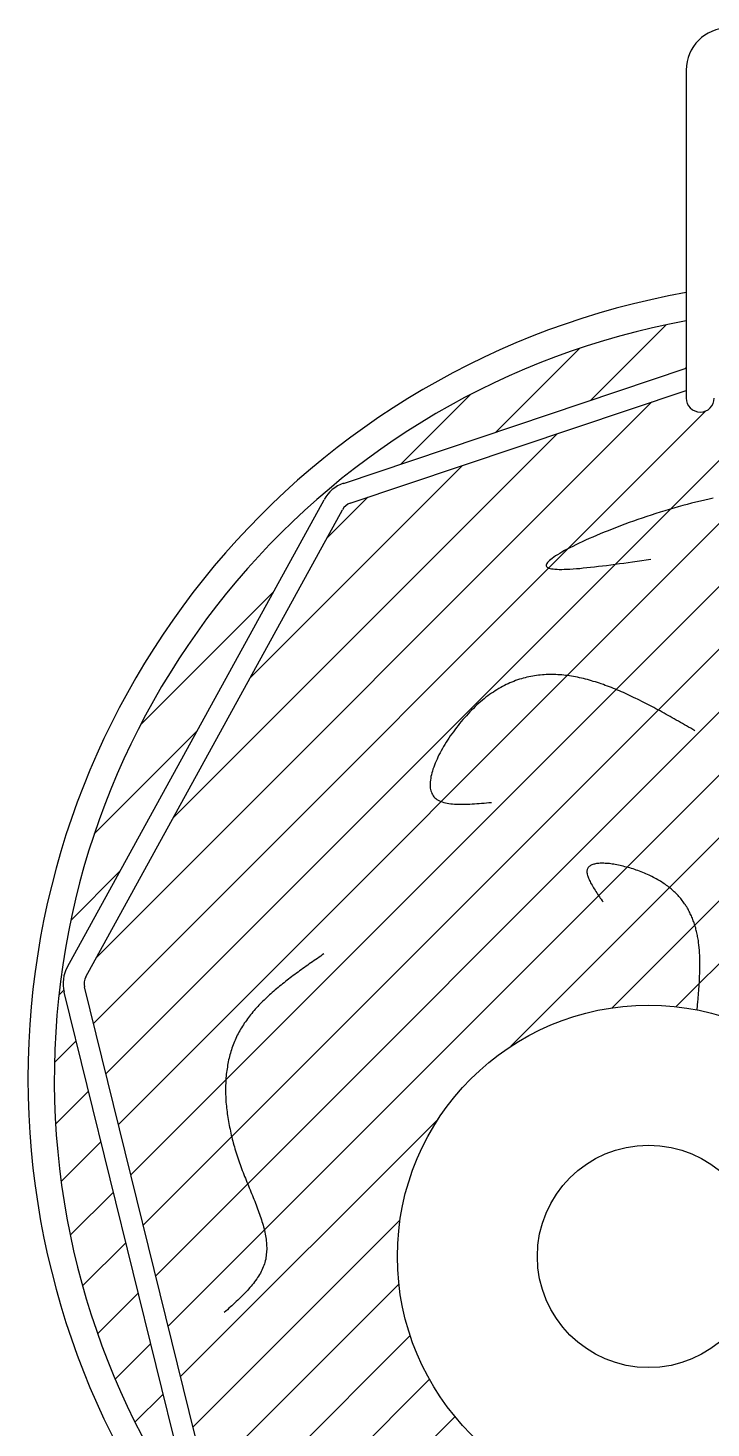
# Model space of a CAD drawing. Extents: x 443 to 1217, y -1921 to -677.
# Drawn here: x 938.66 to 948.16, y -1015.12 to -995.65 of the extents above; entities that cross this region are included whole.
import ezdxf

# ---------------------------------------------------------------- set-up
doc = ezdxf.new("R2010")
doc.units = 0
doc.header["$MEASUREMENT"] = 0
doc.layers.get('0').update_dxf_attribs({"linetype": 'CONTINUOUS'})
doc.layers.add('3', color=8, linetype='CONTINUOUS')
doc.layers.add('5', color=7, linetype='CONTINUOUS')

msp = doc.modelspace()

# ---------------------------------------------------------------- linework, layer by layer
at = {"color": 8, "linetype": 'Continuous'}
for p, q in [((946.486, -1000.831), (947.535, -999.782)), ((939.745, -1010.197), (949.973, -999.968)), ((939.918, -1010.898), (950.722, -1000.093)), ((945.17, -1001.273), (946.334, -1000.108)), ((940.091, -1011.6), (951.322, -1000.368)), ((947.803, -1000.389), (947.816, -1000.376)), ((943.853, -1001.715), (944.818, -1000.75)), ((939.612, -1008.58), (947.339, -1000.853)), ((940.437, -1013.003), (952.536, -1000.904)), ((939.572, -1009.495), (948.089, -1000.978)), ((940.264, -1012.301), (951.582, -1000.983)), ((940.61, -1013.705), (953.14, -1001.174)), ((940.679, -1006.638), (946.022, -1001.295)), ((945.379, -1009.809), (953.744, -1001.444)), ((941.747, -1004.696), (944.706, -1001.737)), ((942.814, -1002.754), (943.389, -1002.179)), ((940.224, -1005.344), (942.074, -1003.494)), ((939.582, -1006.86), (941.006, -1005.436)), ((946.788, -1009.276), (949.36, -1006.703)), ((939.256, -1008.062), (939.939, -1007.378)), ((947.678, -1009.26), (948.93, -1008.008)), ((939.09, -1009.102), (939.158, -1009.034)), ((939.029, -1010.038), (939.33, -1009.736)), ((939.045, -1010.896), (939.503, -1010.438)), ((940.783, -1014.406), (944.369, -1010.82)), ((939.122, -1011.694), (939.676, -1011.14)), ((939.249, -1012.441), (939.849, -1011.841)), ((940.956, -1015.108), (943.835, -1012.228)), ((939.42, -1013.145), (940.022, -1012.543)), ((941.129, -1015.809), (943.82, -1013.118)), ((939.63, -1013.81), (940.195, -1013.244)), ((939.873, -1014.441), (940.368, -1013.946)), ((941.429, -1016.383), (943.977, -1013.836)), ((941.956, -1016.732), (944.245, -1014.443)), ((940.149, -1015.04), (940.541, -1014.648)), ((942.482, -1017.08), (944.601, -1014.961))]:
    msp.add_line(p, q, dxfattribs=at)
at = {"layer": '3', "color": 3, "linetype": 'Continuous'}
for p, q in [((947.816, -996.238), (947.816, -1000.799)), ((943.05, -1001.985), (947.816, -1000.384)), ((943.143, -1002.262), (947.816, -1000.693)), ((939.209, -1008.707), (942.779, -1002.212)), ((939.465, -1008.848), (943.035, -1002.353)), ((940.937, -1016.254), (939.163, -1009.058)), ((941.221, -1016.184), (939.447, -1008.988))]:
    msp.add_line(p, q, dxfattribs=at)
at = {"layer": '3', "color": 3}
for p, q in [((947.704, -1002.311), (947.642, -1002.33)), ((947.767, -1002.295), (947.704, -1002.311)), ((947.829, -1002.277), (947.767, -1002.295)), ((947.891, -1002.262), (947.829, -1002.277)), ((947.952, -1002.247), (947.891, -1002.262)), ((948.013, -1002.233), (947.952, -1002.247)), ((948.073, -1002.219), (948.013, -1002.233)), ((948.133, -1002.206), (948.073, -1002.219)), ((948.192, -1002.192), (948.133, -1002.206)), ((947.082, -1002.51), (947.022, -1002.531)), ((947.143, -1002.488), (947.082, -1002.51)), ((947.204, -1002.467), (947.143, -1002.488)), ((947.266, -1002.446), (947.204, -1002.467)), ((947.328, -1002.426), (947.266, -1002.446)), ((947.392, -1002.405), (947.328, -1002.426)), ((947.454, -1002.385), (947.392, -1002.405)), ((947.517, -1002.367), (947.454, -1002.385)), ((947.579, -1002.347), (947.517, -1002.367)), ((947.642, -1002.33), (947.579, -1002.347)), ((946.568, -1002.709), (946.517, -1002.731)), ((946.621, -1002.686), (946.568, -1002.709)), ((946.676, -1002.664), (946.621, -1002.686)), ((946.731, -1002.643), (946.676, -1002.664)), ((946.787, -1002.62), (946.731, -1002.643)), ((946.845, -1002.598), (946.787, -1002.62)), ((946.902, -1002.575), (946.845, -1002.598)), ((946.962, -1002.553), (946.902, -1002.575)), ((947.022, -1002.531), (946.962, -1002.553)), ((946.159, -1002.901), (946.123, -1002.92)), ((946.197, -1002.88), (946.159, -1002.901)), ((946.239, -1002.861), (946.197, -1002.88)), ((946.28, -1002.839), (946.239, -1002.861)), ((946.325, -1002.818), (946.28, -1002.839)), ((946.371, -1002.796), (946.325, -1002.818)), ((946.417, -1002.774), (946.371, -1002.796)), ((946.466, -1002.753), (946.417, -1002.774)), ((946.517, -1002.731), (946.466, -1002.753)), ((945.879, -1003.099), (945.872, -1003.111)), ((945.888, -1003.087), (945.879, -1003.099)), ((945.9, -1003.073), (945.888, -1003.087)), ((945.914, -1003.059), (945.9, -1003.073)), ((945.931, -1003.044), (945.914, -1003.059)), ((945.951, -1003.028), (945.931, -1003.044)), ((945.974, -1003.011), (945.951, -1003.028)), ((945.999, -1002.995), (945.974, -1003.011)), ((946.026, -1002.977), (945.999, -1002.995)), ((946.057, -1002.959), (946.026, -1002.977)), ((946.088, -1002.94), (946.057, -1002.959)), ((946.123, -1002.92), (946.088, -1002.94)), ((946.826, -1003.11), (946.887, -1003.101)), ((946.887, -1003.101), (946.948, -1003.094)), ((946.948, -1003.094), (947.009, -1003.085)), ((947.009, -1003.085), (947.071, -1003.076)), ((947.071, -1003.076), (947.134, -1003.068)), ((947.134, -1003.068), (947.198, -1003.059)), ((947.198, -1003.059), (947.261, -1003.05)), ((947.261, -1003.05), (947.324, -1003.04)), ((945.872, -1003.111), (945.87, -1003.122)), ((945.87, -1003.122), (945.87, -1003.133)), ((945.87, -1003.133), (945.874, -1003.142)), ((945.874, -1003.142), (945.881, -1003.15)), ((945.881, -1003.15), (945.891, -1003.157)), ((945.891, -1003.157), (945.904, -1003.164)), ((945.904, -1003.164), (945.922, -1003.169)), ((945.922, -1003.169), (945.941, -1003.172)), ((945.941, -1003.172), (945.964, -1003.175)), ((945.964, -1003.175), (945.99, -1003.179)), ((945.99, -1003.179), (946.019, -1003.18)), ((946.019, -1003.18), (946.05, -1003.181)), ((946.05, -1003.181), (946.084, -1003.181)), ((946.084, -1003.181), (946.12, -1003.18)), ((946.12, -1003.18), (946.158, -1003.179)), ((946.158, -1003.179), (946.199, -1003.177)), ((946.199, -1003.177), (946.242, -1003.173)), ((946.242, -1003.173), (946.288, -1003.17)), ((946.288, -1003.17), (946.335, -1003.167)), ((946.335, -1003.167), (946.383, -1003.162)), ((946.383, -1003.162), (946.434, -1003.157)), ((946.434, -1003.157), (946.486, -1003.152)), ((946.486, -1003.152), (946.539, -1003.145)), ((946.539, -1003.145), (946.594, -1003.138)), ((946.594, -1003.138), (946.651, -1003.132)), ((946.651, -1003.132), (946.708, -1003.125)), ((946.708, -1003.125), (946.767, -1003.118)), ((946.767, -1003.118), (946.826, -1003.11)), ((945.708, -1004.66), (945.681, -1004.664)), ((945.734, -1004.657), (945.708, -1004.66)), ((945.761, -1004.652), (945.734, -1004.657)), ((945.787, -1004.65), (945.761, -1004.652)), ((945.815, -1004.648), (945.787, -1004.65)), ((945.842, -1004.646), (945.815, -1004.648)), ((945.868, -1004.645), (945.842, -1004.646)), ((945.895, -1004.643), (945.868, -1004.645)), ((945.923, -1004.642), (945.895, -1004.643)), ((945.949, -1004.642), (945.923, -1004.642)), ((945.976, -1004.643), (945.949, -1004.642)), ((946.003, -1004.645), (945.976, -1004.643)), ((946.03, -1004.646), (946.003, -1004.645)), ((946.058, -1004.647), (946.03, -1004.646)), ((946.085, -1004.649), (946.058, -1004.647)), ((946.112, -1004.652), (946.085, -1004.649)), ((946.139, -1004.655), (946.112, -1004.652)), ((946.167, -1004.659), (946.139, -1004.655)), ((946.194, -1004.662), (946.167, -1004.659)), ((946.221, -1004.666), (946.194, -1004.662)), ((945.184, -1004.854), (945.159, -1004.87)), ((945.21, -1004.839), (945.184, -1004.854)), ((945.236, -1004.823), (945.21, -1004.839)), ((945.261, -1004.81), (945.236, -1004.823)), ((945.287, -1004.796), (945.261, -1004.81)), ((945.313, -1004.783), (945.287, -1004.796)), ((945.34, -1004.771), (945.313, -1004.783)), ((945.365, -1004.759), (945.34, -1004.771)), ((945.391, -1004.748), (945.365, -1004.759)), ((945.417, -1004.738), (945.391, -1004.748)), ((945.443, -1004.728), (945.417, -1004.738)), ((945.469, -1004.719), (945.443, -1004.728)), ((945.495, -1004.71), (945.469, -1004.719)), ((945.523, -1004.702), (945.495, -1004.71)), ((945.549, -1004.695), (945.523, -1004.702)), ((945.575, -1004.687), (945.549, -1004.695)), ((945.601, -1004.681), (945.575, -1004.687)), ((945.628, -1004.675), (945.601, -1004.681)), ((945.655, -1004.67), (945.628, -1004.675)), ((945.681, -1004.664), (945.655, -1004.67)), ((946.248, -1004.671), (946.221, -1004.666)), ((946.276, -1004.676), (946.248, -1004.671)), ((946.304, -1004.682), (946.276, -1004.676)), ((946.331, -1004.687), (946.304, -1004.682)), ((946.359, -1004.694), (946.331, -1004.687)), ((946.386, -1004.7), (946.359, -1004.694)), ((946.414, -1004.707), (946.386, -1004.7)), ((946.441, -1004.714), (946.414, -1004.707)), ((946.47, -1004.722), (946.441, -1004.714)), ((946.497, -1004.73), (946.47, -1004.722)), ((946.524, -1004.738), (946.497, -1004.73)), ((946.553, -1004.746), (946.524, -1004.738)), ((946.58, -1004.755), (946.553, -1004.746)), ((946.608, -1004.764), (946.58, -1004.755)), ((946.635, -1004.774), (946.608, -1004.764)), ((946.664, -1004.783), (946.635, -1004.774)), ((946.691, -1004.794), (946.664, -1004.783)), ((946.719, -1004.804), (946.691, -1004.794)), ((946.748, -1004.815), (946.719, -1004.804)), ((946.775, -1004.825), (946.748, -1004.815)), ((946.803, -1004.836), (946.775, -1004.825)), ((946.832, -1004.847), (946.803, -1004.836)), ((946.859, -1004.859), (946.832, -1004.847)), ((944.931, -1005.043), (944.906, -1005.066)), ((944.956, -1005.022), (944.931, -1005.043)), ((944.981, -1005), (944.956, -1005.022)), ((945.006, -1004.98), (944.981, -1005)), ((945.031, -1004.96), (945.006, -1004.98)), ((945.056, -1004.94), (945.031, -1004.96)), ((945.082, -1004.921), (945.056, -1004.94)), ((945.107, -1004.904), (945.082, -1004.921)), ((945.134, -1004.887), (945.107, -1004.904)), ((945.159, -1004.87), (945.134, -1004.887)), ((946.887, -1004.871), (946.859, -1004.859)), ((946.915, -1004.883), (946.887, -1004.871)), ((946.944, -1004.895), (946.915, -1004.883)), ((946.971, -1004.908), (946.944, -1004.895)), ((946.999, -1004.921), (946.971, -1004.908)), ((947.028, -1004.934), (946.999, -1004.921)), ((947.056, -1004.948), (947.028, -1004.934)), ((947.084, -1004.961), (947.056, -1004.948)), ((947.113, -1004.975), (947.084, -1004.961)), ((947.14, -1004.988), (947.113, -1004.975)), ((947.168, -1005.002), (947.14, -1004.988)), ((947.197, -1005.016), (947.168, -1005.002)), ((947.225, -1005.03), (947.197, -1005.016)), ((947.253, -1005.045), (947.225, -1005.03)), ((947.282, -1005.06), (947.253, -1005.045)), ((944.735, -1005.242), (944.711, -1005.269)), ((944.759, -1005.216), (944.735, -1005.242)), ((944.783, -1005.189), (944.759, -1005.216)), ((944.807, -1005.163), (944.783, -1005.189)), ((944.831, -1005.138), (944.807, -1005.163)), ((944.856, -1005.114), (944.831, -1005.138)), ((944.881, -1005.09), (944.856, -1005.114)), ((944.906, -1005.066), (944.881, -1005.09)), ((947.31, -1005.074), (947.282, -1005.06)), ((947.338, -1005.089), (947.31, -1005.074)), ((947.367, -1005.104), (947.338, -1005.089)), ((947.395, -1005.12), (947.367, -1005.104)), ((947.423, -1005.135), (947.395, -1005.12)), ((947.452, -1005.15), (947.423, -1005.135)), ((947.48, -1005.166), (947.452, -1005.15)), ((947.508, -1005.181), (947.48, -1005.166)), ((947.537, -1005.197), (947.508, -1005.181)), ((947.565, -1005.212), (947.537, -1005.197)), ((947.593, -1005.229), (947.565, -1005.212)), ((947.622, -1005.244), (947.593, -1005.229)), ((947.65, -1005.26), (947.622, -1005.244)), ((944.577, -1005.439), (944.556, -1005.467)), ((944.598, -1005.41), (944.577, -1005.439)), ((944.62, -1005.381), (944.598, -1005.41)), ((944.642, -1005.353), (944.62, -1005.381)), ((944.665, -1005.325), (944.642, -1005.353)), ((944.688, -1005.297), (944.665, -1005.325)), ((944.711, -1005.269), (944.688, -1005.297)), ((947.678, -1005.277), (947.65, -1005.26)), ((947.707, -1005.293), (947.678, -1005.277)), ((947.735, -1005.309), (947.707, -1005.293)), ((947.763, -1005.326), (947.735, -1005.309)), ((947.792, -1005.341), (947.763, -1005.326)), ((947.82, -1005.357), (947.792, -1005.341)), ((947.849, -1005.374), (947.82, -1005.357)), ((947.878, -1005.39), (947.849, -1005.374)), ((947.906, -1005.406), (947.878, -1005.39)), ((947.934, -1005.424), (947.906, -1005.406)), ((944.459, -1005.615), (944.442, -1005.644)), ((944.477, -1005.585), (944.459, -1005.615)), ((944.496, -1005.556), (944.477, -1005.585)), ((944.516, -1005.526), (944.496, -1005.556)), ((944.535, -1005.497), (944.516, -1005.526)), ((944.556, -1005.467), (944.535, -1005.497)), ((944.35, -1005.819), (944.337, -1005.848)), ((944.363, -1005.79), (944.35, -1005.819)), ((944.377, -1005.762), (944.363, -1005.79)), ((944.392, -1005.732), (944.377, -1005.762)), ((944.408, -1005.703), (944.392, -1005.732)), ((944.424, -1005.673), (944.408, -1005.703)), ((944.442, -1005.644), (944.424, -1005.673)), ((944.278, -1006.011), (944.272, -1006.037)), ((944.286, -1005.985), (944.278, -1006.011)), ((944.294, -1005.958), (944.286, -1005.985)), ((944.304, -1005.931), (944.294, -1005.958)), ((944.314, -1005.903), (944.304, -1005.931)), ((944.325, -1005.876), (944.314, -1005.903)), ((944.337, -1005.848), (944.325, -1005.876)), ((944.256, -1006.134), (944.255, -1006.157)), ((944.255, -1006.157), (944.255, -1006.179)), ((944.255, -1006.179), (944.255, -1006.201)), ((944.255, -1006.201), (944.257, -1006.222)), ((944.258, -1006.111), (944.256, -1006.134)), ((944.262, -1006.086), (944.258, -1006.111)), ((944.266, -1006.062), (944.262, -1006.086)), ((944.272, -1006.037), (944.266, -1006.062)), ((944.257, -1006.222), (944.261, -1006.241)), ((944.261, -1006.241), (944.266, -1006.261)), ((944.266, -1006.261), (944.272, -1006.279)), ((944.272, -1006.279), (944.278, -1006.296)), ((944.278, -1006.296), (944.287, -1006.312)), ((944.287, -1006.312), (944.297, -1006.328)), ((944.297, -1006.328), (944.307, -1006.343)), ((944.307, -1006.343), (944.319, -1006.356)), ((944.319, -1006.356), (944.334, -1006.369)), ((944.334, -1006.369), (944.349, -1006.38)), ((944.349, -1006.38), (944.365, -1006.389)), ((944.365, -1006.389), (944.384, -1006.399)), ((944.384, -1006.399), (944.402, -1006.408)), ((944.402, -1006.408), (944.423, -1006.414)), ((944.423, -1006.414), (944.444, -1006.422)), ((944.444, -1006.422), (944.467, -1006.428)), ((944.467, -1006.428), (944.491, -1006.432)), ((944.491, -1006.432), (944.515, -1006.436)), ((944.515, -1006.436), (944.541, -1006.44)), ((944.541, -1006.44), (944.567, -1006.443)), ((944.567, -1006.443), (944.594, -1006.445)), ((944.594, -1006.445), (944.622, -1006.446)), ((944.622, -1006.446), (944.651, -1006.447)), ((944.651, -1006.447), (944.681, -1006.447)), ((944.681, -1006.447), (944.711, -1006.447)), ((944.711, -1006.447), (944.742, -1006.446)), ((944.742, -1006.446), (944.773, -1006.445)), ((944.773, -1006.445), (944.806, -1006.444)), ((944.806, -1006.444), (944.837, -1006.443)), ((944.837, -1006.443), (944.87, -1006.441)), ((944.87, -1006.441), (944.904, -1006.438)), ((944.904, -1006.438), (944.936, -1006.435)), ((944.936, -1006.435), (944.97, -1006.433)), ((944.97, -1006.433), (945.004, -1006.43)), ((945.004, -1006.43), (945.038, -1006.426)), ((945.038, -1006.426), (945.073, -1006.424)), ((945.073, -1006.424), (945.106, -1006.421)), ((946.436, -1007.375), (946.435, -1007.385)), ((946.435, -1007.385), (946.436, -1007.397)), ((946.437, -1007.364), (946.436, -1007.375)), ((946.439, -1007.354), (946.437, -1007.364)), ((946.442, -1007.344), (946.439, -1007.354)), ((946.448, -1007.335), (946.442, -1007.344)), ((946.453, -1007.328), (946.448, -1007.335)), ((946.459, -1007.32), (946.453, -1007.328)), ((946.466, -1007.312), (946.459, -1007.32)), ((946.475, -1007.306), (946.466, -1007.312)), ((946.484, -1007.3), (946.475, -1007.306)), ((946.494, -1007.295), (946.484, -1007.3)), ((946.505, -1007.29), (946.494, -1007.295)), ((946.517, -1007.285), (946.505, -1007.29)), ((946.529, -1007.281), (946.517, -1007.285)), ((946.542, -1007.278), (946.529, -1007.281)), ((946.556, -1007.275), (946.542, -1007.278)), ((946.57, -1007.272), (946.556, -1007.275)), ((946.585, -1007.271), (946.57, -1007.272)), ((946.602, -1007.269), (946.585, -1007.271)), ((946.618, -1007.268), (946.602, -1007.269)), ((946.634, -1007.268), (946.618, -1007.268)), ((946.653, -1007.268), (946.634, -1007.268)), ((946.67, -1007.268), (946.653, -1007.268)), ((946.689, -1007.269), (946.67, -1007.268)), ((946.708, -1007.27), (946.689, -1007.269)), ((946.727, -1007.271), (946.708, -1007.27)), ((946.748, -1007.273), (946.727, -1007.271)), ((946.767, -1007.275), (946.748, -1007.273)), ((946.788, -1007.279), (946.767, -1007.275)), ((946.809, -1007.282), (946.788, -1007.279)), ((946.83, -1007.285), (946.809, -1007.282)), ((946.852, -1007.29), (946.83, -1007.285)), ((946.874, -1007.294), (946.852, -1007.29)), ((946.896, -1007.298), (946.874, -1007.294)), ((946.918, -1007.304), (946.896, -1007.298)), ((946.941, -1007.309), (946.918, -1007.304)), ((946.962, -1007.315), (946.941, -1007.309)), ((946.985, -1007.32), (946.962, -1007.315)), ((947.008, -1007.327), (946.985, -1007.32)), ((947.031, -1007.333), (947.008, -1007.327)), ((947.054, -1007.34), (947.031, -1007.333)), ((947.077, -1007.347), (947.054, -1007.34)), ((947.1, -1007.355), (947.077, -1007.347)), ((947.121, -1007.363), (947.1, -1007.355)), ((947.144, -1007.37), (947.121, -1007.363)), ((947.167, -1007.379), (947.144, -1007.37)), ((947.189, -1007.388), (947.167, -1007.379)), ((946.436, -1007.397), (946.437, -1007.409)), ((946.437, -1007.409), (946.439, -1007.421)), ((946.439, -1007.421), (946.442, -1007.436)), ((946.442, -1007.436), (946.447, -1007.449)), ((946.447, -1007.449), (946.452, -1007.463)), ((946.452, -1007.463), (946.458, -1007.477)), ((946.458, -1007.477), (946.464, -1007.492)), ((946.464, -1007.492), (946.471, -1007.508)), ((946.471, -1007.508), (946.478, -1007.523)), ((946.478, -1007.523), (946.487, -1007.539)), ((946.487, -1007.539), (946.496, -1007.555)), ((946.496, -1007.555), (946.506, -1007.572)), ((946.506, -1007.572), (946.515, -1007.589)), ((947.212, -1007.396), (947.189, -1007.388)), ((947.234, -1007.405), (947.212, -1007.396)), ((947.255, -1007.415), (947.234, -1007.405)), ((947.277, -1007.424), (947.255, -1007.415)), ((947.299, -1007.433), (947.277, -1007.424)), ((947.32, -1007.443), (947.299, -1007.433)), ((947.34, -1007.453), (947.32, -1007.443)), ((947.361, -1007.464), (947.34, -1007.453)), ((947.381, -1007.474), (947.361, -1007.464)), ((947.4, -1007.485), (947.381, -1007.474)), ((947.42, -1007.496), (947.4, -1007.485)), ((947.439, -1007.506), (947.42, -1007.496)), ((947.457, -1007.517), (947.439, -1007.506)), ((947.476, -1007.529), (947.457, -1007.517)), ((947.493, -1007.54), (947.476, -1007.529)), ((947.51, -1007.552), (947.493, -1007.54)), ((947.528, -1007.563), (947.51, -1007.552)), ((947.544, -1007.575), (947.528, -1007.563)), ((947.561, -1007.588), (947.544, -1007.575)), ((946.515, -1007.589), (946.525, -1007.607)), ((946.525, -1007.607), (946.536, -1007.624)), ((946.536, -1007.624), (946.548, -1007.642)), ((946.548, -1007.642), (946.559, -1007.659)), ((946.559, -1007.659), (946.571, -1007.678)), ((946.571, -1007.678), (946.583, -1007.695)), ((946.583, -1007.695), (946.595, -1007.714)), ((946.595, -1007.714), (946.608, -1007.732)), ((946.608, -1007.732), (946.62, -1007.751)), ((946.62, -1007.751), (946.633, -1007.769)), ((946.633, -1007.769), (946.646, -1007.788)), ((947.576, -1007.6), (947.561, -1007.588)), ((947.592, -1007.612), (947.576, -1007.6)), ((947.606, -1007.625), (947.592, -1007.612)), ((947.622, -1007.637), (947.606, -1007.625)), ((947.636, -1007.65), (947.622, -1007.637)), ((947.65, -1007.663), (947.636, -1007.65)), ((947.664, -1007.676), (947.65, -1007.663)), ((947.677, -1007.69), (947.664, -1007.676)), ((947.69, -1007.704), (947.677, -1007.69)), ((947.703, -1007.717), (947.69, -1007.704)), ((947.715, -1007.731), (947.703, -1007.717)), ((947.728, -1007.744), (947.715, -1007.731)), ((947.739, -1007.758), (947.728, -1007.744)), ((947.751, -1007.772), (947.739, -1007.758)), ((947.762, -1007.787), (947.751, -1007.772)), ((946.646, -1007.788), (946.659, -1007.806)), ((947.773, -1007.802), (947.762, -1007.787)), ((947.784, -1007.816), (947.773, -1007.802)), ((947.794, -1007.83), (947.784, -1007.816)), ((947.804, -1007.845), (947.794, -1007.83)), ((947.813, -1007.861), (947.804, -1007.845)), ((947.823, -1007.875), (947.813, -1007.861)), ((947.832, -1007.89), (947.823, -1007.875)), ((947.841, -1007.905), (947.832, -1007.89)), ((947.849, -1007.922), (947.841, -1007.905)), ((947.858, -1007.937), (947.849, -1007.922)), ((947.866, -1007.952), (947.858, -1007.937)), ((947.873, -1007.969), (947.866, -1007.952)), ((947.881, -1007.984), (947.873, -1007.969)), ((947.889, -1008), (947.881, -1007.984)), ((947.895, -1008.016), (947.889, -1008)), ((947.902, -1008.033), (947.895, -1008.016)), ((947.908, -1008.049), (947.902, -1008.033)), ((947.915, -1008.066), (947.908, -1008.049)), ((947.921, -1008.082), (947.915, -1008.066)), ((947.927, -1008.098), (947.921, -1008.082)), ((947.932, -1008.115), (947.927, -1008.098)), ((947.938, -1008.132), (947.932, -1008.115)), ((947.942, -1008.148), (947.938, -1008.132)), ((947.948, -1008.166), (947.942, -1008.148)), ((947.952, -1008.183), (947.948, -1008.166)), ((947.956, -1008.201), (947.952, -1008.183)), ((947.961, -1008.217), (947.956, -1008.201)), ((947.965, -1008.234), (947.961, -1008.217)), ((947.968, -1008.252), (947.965, -1008.234)), ((947.971, -1008.27), (947.968, -1008.252)), ((947.975, -1008.288), (947.971, -1008.27)), ((947.978, -1008.305), (947.975, -1008.288)), ((947.981, -1008.323), (947.978, -1008.305)), ((947.985, -1008.341), (947.981, -1008.323)), ((947.987, -1008.359), (947.985, -1008.341)), ((947.989, -1008.377), (947.987, -1008.359)), ((942.754, -1008.542), (942.732, -1008.558)), ((942.777, -1008.527), (942.754, -1008.542)), ((947.991, -1008.396), (947.989, -1008.377)), ((947.993, -1008.413), (947.991, -1008.396)), ((947.995, -1008.432), (947.993, -1008.413)), ((947.998, -1008.45), (947.995, -1008.432)), ((947.999, -1008.469), (947.998, -1008.45)), ((948, -1008.487), (947.999, -1008.469)), ((948.002, -1008.506), (948, -1008.487)), ((948.003, -1008.524), (948.002, -1008.506)), ((948.004, -1008.543), (948.003, -1008.524)), ((948.004, -1008.561), (948.004, -1008.543)), ((942.46, -1008.748), (942.438, -1008.764)), ((942.483, -1008.733), (942.46, -1008.748)), ((942.505, -1008.716), (942.483, -1008.733)), ((942.528, -1008.7), (942.505, -1008.716)), ((942.551, -1008.685), (942.528, -1008.7)), ((942.572, -1008.668), (942.551, -1008.685)), ((942.595, -1008.653), (942.572, -1008.668)), ((942.618, -1008.637), (942.595, -1008.653)), ((942.641, -1008.621), (942.618, -1008.637)), ((942.664, -1008.605), (942.641, -1008.621)), ((942.686, -1008.59), (942.664, -1008.605)), ((942.709, -1008.573), (942.686, -1008.59)), ((942.732, -1008.558), (942.709, -1008.573)), ((948.005, -1008.581), (948.004, -1008.561)), ((948.005, -1008.6), (948.005, -1008.581)), ((948.006, -1008.618), (948.005, -1008.6)), ((948.006, -1008.638), (948.006, -1008.618)), ((948.006, -1008.656), (948.006, -1008.638)), ((948.006, -1008.676), (948.006, -1008.656)), ((948.006, -1008.694), (948.006, -1008.676)), ((948.006, -1008.714), (948.006, -1008.694)), ((948.006, -1008.734), (948.006, -1008.714)), ((948.006, -1008.752), (948.006, -1008.734)), ((942.201, -1008.944), (942.18, -1008.961)), ((942.222, -1008.928), (942.201, -1008.944)), ((942.243, -1008.911), (942.222, -1008.928)), ((942.264, -1008.895), (942.243, -1008.911)), ((942.286, -1008.879), (942.264, -1008.895)), ((942.308, -1008.861), (942.286, -1008.879)), ((942.328, -1008.845), (942.308, -1008.861)), ((942.35, -1008.828), (942.328, -1008.845)), ((942.372, -1008.813), (942.35, -1008.828)), ((942.394, -1008.797), (942.372, -1008.813)), ((942.417, -1008.78), (942.394, -1008.797)), ((942.438, -1008.764), (942.417, -1008.78)), ((947.998, -1008.947), (947.999, -1008.928)), ((947.999, -1008.928), (948, -1008.908)), ((948, -1008.908), (948.001, -1008.888)), ((948.001, -1008.888), (948.002, -1008.869)), ((948.002, -1008.869), (948.003, -1008.849)), ((948.003, -1008.83), (948.004, -1008.811)), ((948.003, -1008.849), (948.003, -1008.83)), ((948.004, -1008.811), (948.005, -1008.791)), ((948.005, -1008.772), (948.006, -1008.752)), ((948.005, -1008.791), (948.005, -1008.772)), ((941.982, -1009.134), (941.963, -1009.151)), ((942.001, -1009.116), (941.982, -1009.134)), ((942.02, -1009.099), (942.001, -1009.116)), ((942.04, -1009.081), (942.02, -1009.099)), ((942.059, -1009.064), (942.04, -1009.081)), ((942.079, -1009.046), (942.059, -1009.064)), ((942.098, -1009.029), (942.079, -1009.046)), ((942.119, -1009.012), (942.098, -1009.029)), ((942.14, -1008.995), (942.119, -1009.012)), ((942.159, -1008.978), (942.14, -1008.995)), ((942.18, -1008.961), (942.159, -1008.978)), ((947.981, -1009.146), (947.983, -1009.126)), ((947.983, -1009.126), (947.986, -1009.105)), ((947.986, -1009.105), (947.987, -1009.086)), ((947.987, -1009.086), (947.989, -1009.066)), ((947.989, -1009.066), (947.99, -1009.046)), ((947.99, -1009.046), (947.991, -1009.027)), ((947.991, -1009.027), (947.993, -1009.007)), ((947.993, -1009.007), (947.994, -1008.986)), ((947.994, -1008.986), (947.995, -1008.967)), ((947.995, -1008.967), (947.998, -1008.947)), ((941.806, -1009.317), (941.79, -1009.335)), ((941.823, -1009.298), (941.806, -1009.317)), ((941.839, -1009.279), (941.823, -1009.298)), ((941.856, -1009.26), (941.839, -1009.279)), ((941.874, -1009.241), (941.856, -1009.26)), ((941.891, -1009.224), (941.874, -1009.241)), ((941.909, -1009.205), (941.891, -1009.224)), ((941.927, -1009.187), (941.909, -1009.205)), ((941.945, -1009.17), (941.927, -1009.187)), ((941.963, -1009.151), (941.945, -1009.17)), ((947.967, -1009.305), (947.969, -1009.285)), ((947.969, -1009.285), (947.971, -1009.264)), ((947.971, -1009.264), (947.973, -1009.245)), ((947.973, -1009.245), (947.975, -1009.225)), ((947.975, -1009.225), (947.977, -1009.205)), ((947.977, -1009.205), (947.978, -1009.185)), ((947.978, -1009.185), (947.98, -1009.165)), ((947.98, -1009.165), (947.981, -1009.146)), ((941.657, -1009.513), (941.644, -1009.534)), ((941.67, -1009.492), (941.657, -1009.513)), ((941.684, -1009.472), (941.67, -1009.492)), ((941.698, -1009.452), (941.684, -1009.472)), ((941.713, -1009.432), (941.698, -1009.452)), ((941.728, -1009.413), (941.713, -1009.432)), ((941.743, -1009.393), (941.728, -1009.413)), ((941.758, -1009.373), (941.743, -1009.393)), ((941.774, -1009.355), (941.758, -1009.373)), ((941.79, -1009.335), (941.774, -1009.355)), ((941.551, -1009.704), (941.542, -1009.725)), ((941.562, -1009.682), (941.551, -1009.704)), ((941.572, -1009.66), (941.562, -1009.682)), ((941.583, -1009.638), (941.572, -1009.66)), ((941.595, -1009.616), (941.583, -1009.638)), ((941.607, -1009.596), (941.595, -1009.616)), ((941.619, -1009.575), (941.607, -1009.596)), ((941.631, -1009.554), (941.619, -1009.575)), ((941.644, -1009.534), (941.631, -1009.554)), ((941.476, -1009.908), (941.47, -1009.931)), ((941.483, -1009.884), (941.476, -1009.908)), ((941.49, -1009.862), (941.483, -1009.884)), ((941.498, -1009.839), (941.49, -1009.862)), ((941.506, -1009.816), (941.498, -1009.839)), ((941.514, -1009.793), (941.506, -1009.816)), ((941.523, -1009.77), (941.514, -1009.793)), ((941.532, -1009.747), (941.523, -1009.77)), ((941.542, -1009.725), (941.532, -1009.747)), ((941.434, -1010.101), (941.429, -1010.125)), ((941.437, -1010.076), (941.434, -1010.101)), ((941.441, -1010.052), (941.437, -1010.076)), ((941.447, -1010.027), (941.441, -1010.052)), ((941.452, -1010.003), (941.447, -1010.027)), ((941.458, -1009.979), (941.452, -1010.003)), ((941.463, -1009.955), (941.458, -1009.979)), ((941.47, -1009.931), (941.463, -1009.955)), ((941.412, -1010.302), (941.411, -1010.328)), ((941.414, -1010.277), (941.412, -1010.302)), ((941.415, -1010.251), (941.414, -1010.277)), ((941.417, -1010.226), (941.415, -1010.251)), ((941.419, -1010.201), (941.417, -1010.226)), ((941.423, -1010.175), (941.419, -1010.201)), ((941.426, -1010.15), (941.423, -1010.175)), ((941.429, -1010.125), (941.426, -1010.15)), ((941.41, -1010.379), (941.409, -1010.405)), ((941.409, -1010.405), (941.41, -1010.432)), ((941.411, -1010.328), (941.41, -1010.353)), ((941.41, -1010.353), (941.41, -1010.379)), ((941.41, -1010.432), (941.41, -1010.458)), ((941.41, -1010.458), (941.41, -1010.484)), ((941.41, -1010.484), (941.411, -1010.51)), ((941.411, -1010.51), (941.412, -1010.536)), ((941.412, -1010.536), (941.414, -1010.562)), ((941.414, -1010.562), (941.415, -1010.59)), ((941.415, -1010.59), (941.417, -1010.616)), ((941.417, -1010.616), (941.421, -1010.643)), ((941.421, -1010.643), (941.423, -1010.669)), ((941.423, -1010.669), (941.426, -1010.696)), ((941.426, -1010.696), (941.429, -1010.723)), ((941.429, -1010.723), (941.433, -1010.75)), ((941.433, -1010.75), (941.436, -1010.777)), ((941.436, -1010.777), (941.44, -1010.803)), ((941.44, -1010.803), (941.445, -1010.83)), ((941.445, -1010.83), (941.449, -1010.858)), ((941.449, -1010.858), (941.454, -1010.885)), ((941.454, -1010.885), (941.459, -1010.912)), ((941.459, -1010.912), (941.464, -1010.939)), ((941.464, -1010.939), (941.471, -1010.967)), ((941.471, -1010.967), (941.476, -1010.994)), ((941.476, -1010.994), (941.482, -1011.021)), ((941.482, -1011.021), (941.488, -1011.048)), ((941.488, -1011.048), (941.495, -1011.076)), ((941.495, -1011.076), (941.502, -1011.103)), ((941.502, -1011.103), (941.509, -1011.13)), ((941.509, -1011.13), (941.516, -1011.157)), ((941.516, -1011.157), (941.524, -1011.185)), ((941.524, -1011.185), (941.532, -1011.212)), ((941.532, -1011.212), (941.539, -1011.24)), ((941.539, -1011.24), (941.548, -1011.267)), ((941.548, -1011.267), (941.557, -1011.295)), ((941.557, -1011.295), (941.564, -1011.322)), ((941.564, -1011.322), (941.574, -1011.349)), ((941.574, -1011.349), (941.583, -1011.376)), ((941.583, -1011.376), (941.593, -1011.404)), ((941.593, -1011.404), (941.601, -1011.431)), ((941.601, -1011.431), (941.611, -1011.458)), ((941.611, -1011.458), (941.621, -1011.485)), ((941.621, -1011.485), (941.632, -1011.513)), ((941.632, -1011.513), (941.642, -1011.54)), ((941.642, -1011.54), (941.653, -1011.566)), ((941.653, -1011.566), (941.662, -1011.593)), ((941.662, -1011.593), (941.673, -1011.621)), ((941.673, -1011.621), (941.684, -1011.648)), ((941.684, -1011.648), (941.695, -1011.674)), ((941.695, -1011.674), (941.706, -1011.701)), ((941.706, -1011.701), (941.717, -1011.728)), ((941.717, -1011.728), (941.728, -1011.755)), ((941.728, -1011.755), (941.739, -1011.782)), ((941.739, -1011.782), (941.75, -1011.808)), ((941.75, -1011.808), (941.761, -1011.834)), ((941.761, -1011.834), (941.771, -1011.861)), ((941.771, -1011.861), (941.782, -1011.888)), ((941.782, -1011.888), (941.793, -1011.914)), ((941.793, -1011.914), (941.804, -1011.94)), ((941.804, -1011.94), (941.814, -1011.966)), ((941.814, -1011.966), (941.825, -1011.992)), ((941.825, -1011.992), (941.835, -1012.018)), ((941.835, -1012.018), (941.844, -1012.044)), ((941.844, -1012.044), (941.854, -1012.071)), ((941.854, -1012.071), (941.864, -1012.096)), ((941.864, -1012.096), (941.874, -1012.122)), ((941.874, -1012.122), (941.883, -1012.148)), ((941.883, -1012.148), (941.891, -1012.173)), ((941.891, -1012.173), (941.9, -1012.198)), ((941.9, -1012.198), (941.908, -1012.224)), ((941.908, -1012.224), (941.915, -1012.249)), ((941.915, -1012.249), (941.923, -1012.274)), ((941.923, -1012.274), (941.931, -1012.3)), ((941.931, -1012.3), (941.937, -1012.323)), ((941.937, -1012.323), (941.944, -1012.349)), ((941.944, -1012.349), (941.949, -1012.374)), ((941.949, -1012.374), (941.955, -1012.398)), ((941.955, -1012.398), (941.96, -1012.423)), ((941.96, -1012.423), (941.964, -1012.447)), ((941.964, -1012.447), (941.968, -1012.471)), ((941.968, -1012.471), (941.972, -1012.495)), ((941.972, -1012.495), (941.974, -1012.519)), ((941.974, -1012.519), (941.977, -1012.543)), ((941.977, -1012.543), (941.979, -1012.567)), ((941.979, -1012.567), (941.98, -1012.589)), ((941.98, -1012.589), (941.981, -1012.613)), ((941.981, -1012.636), (941.98, -1012.659)), ((941.981, -1012.613), (941.981, -1012.636)), ((941.956, -1012.817), (941.949, -1012.839)), ((941.961, -1012.795), (941.956, -1012.817)), ((941.967, -1012.772), (941.961, -1012.795)), ((941.97, -1012.751), (941.967, -1012.772)), ((941.974, -1012.728), (941.97, -1012.751)), ((941.976, -1012.705), (941.974, -1012.728)), ((941.979, -1012.682), (941.976, -1012.705)), ((941.98, -1012.659), (941.979, -1012.682)), ((941.855, -1013.029), (941.842, -1013.048)), ((941.868, -1013.008), (941.855, -1013.029)), ((941.882, -1012.987), (941.868, -1013.008)), ((941.894, -1012.966), (941.882, -1012.987)), ((941.904, -1012.946), (941.894, -1012.966)), ((941.914, -1012.924), (941.904, -1012.946)), ((941.924, -1012.903), (941.914, -1012.924)), ((941.934, -1012.881), (941.924, -1012.903)), ((941.941, -1012.861), (941.934, -1012.881)), ((941.949, -1012.839), (941.941, -1012.861)), ((941.694, -1013.227), (941.676, -1013.247)), ((941.713, -1013.207), (941.694, -1013.227)), ((941.73, -1013.188), (941.713, -1013.207)), ((941.747, -1013.168), (941.73, -1013.188)), ((941.765, -1013.148), (941.747, -1013.168)), ((941.781, -1013.129), (941.765, -1013.148)), ((941.798, -1013.109), (941.781, -1013.129)), ((941.813, -1013.089), (941.798, -1013.109)), ((941.827, -1013.069), (941.813, -1013.089)), ((941.842, -1013.048), (941.827, -1013.069)), ((941.497, -1013.419), (941.476, -1013.437)), ((941.518, -1013.399), (941.497, -1013.419)), ((941.538, -1013.381), (941.518, -1013.399)), ((941.558, -1013.361), (941.538, -1013.381)), ((941.579, -1013.342), (941.558, -1013.361)), ((941.598, -1013.323), (941.579, -1013.342)), ((941.619, -1013.304), (941.598, -1013.323)), ((941.637, -1013.285), (941.619, -1013.304)), ((941.657, -1013.266), (941.637, -1013.285)), ((941.676, -1013.247), (941.657, -1013.266)), ((941.413, -1013.494), (941.391, -1013.512)), ((941.434, -1013.475), (941.413, -1013.494)), ((941.454, -1013.456), (941.434, -1013.475)), ((941.476, -1013.437), (941.454, -1013.456))]:
    msp.add_line(p, q, dxfattribs=at)
at = {"layer": '3', "color": 3, "linetype": 'Continuous'}
for centre, radius, start, end in [((948.4, -996.238), 0.584, 90, 180), ((949.764, -1010.263), 11.103, 100.1042, 259.8958), ((949.74, -1010.266), 10.713, 100.3456, 257.8235), ((948.011, -1000.799), 0.195, 180, 0), ((943.205, -1002.446), 0.487, 108.5625, 151.2068), ((943.205, -1002.446), 0.195, 108.5625, 151.2068), ((939.636, -1008.941), 0.487, 151.2068, 193.8535), ((939.636, -1008.941), 0.195, 151.2068, 193.8535)]:
    msp.add_arc(centre, radius, start, end, dxfattribs=at)
at = {"layer": '5', "color": 3, "linetype": 'Continuous'}
for radius in [3.494, 1.547]:
    msp.add_circle((947.293, -1012.734), radius, dxfattribs=at)

doc.saveas('drawing.dxf')
